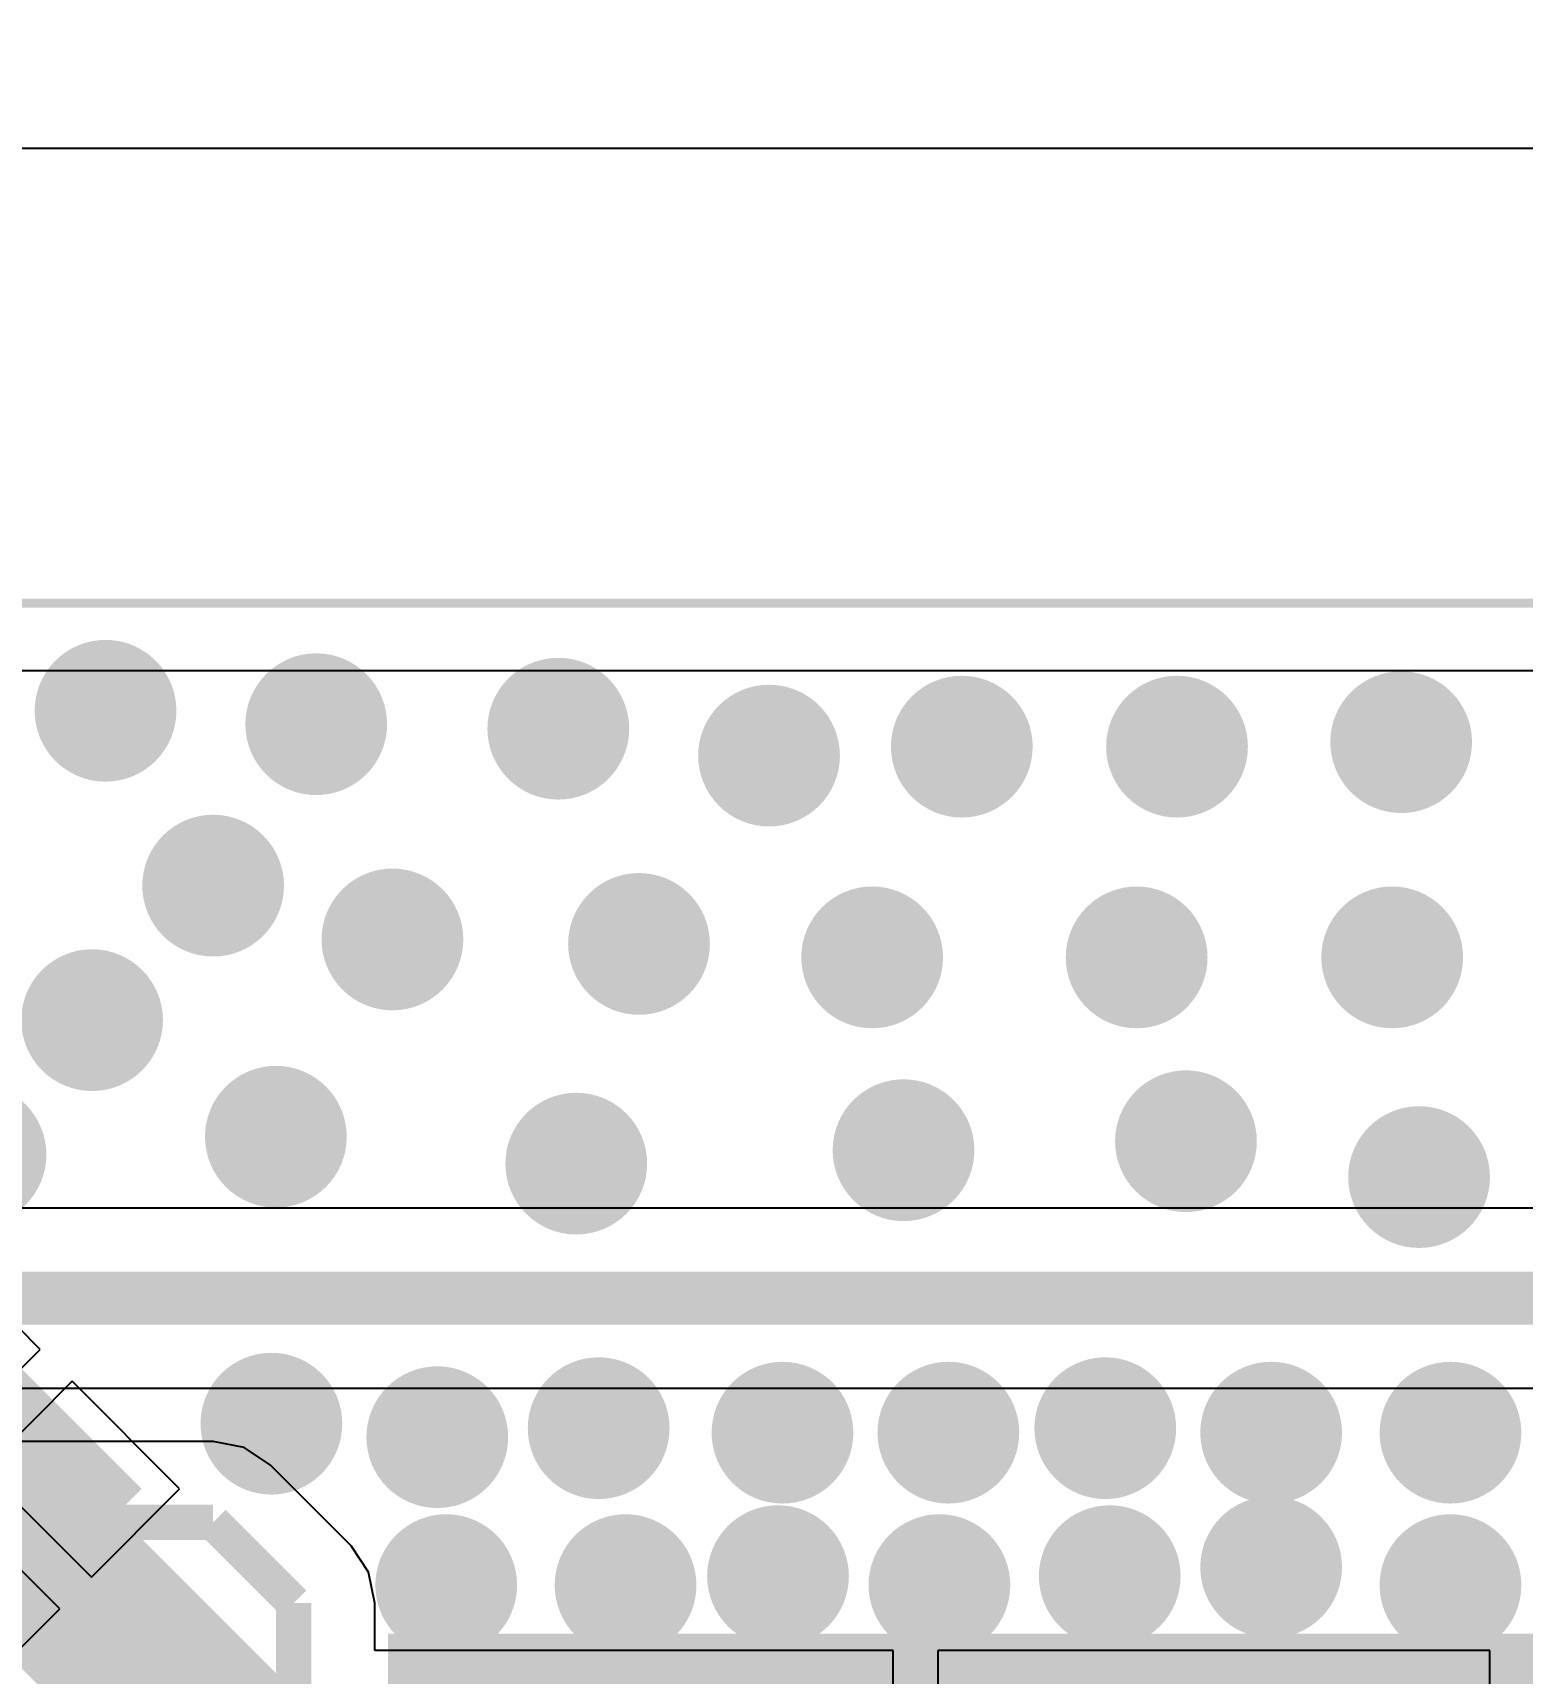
# Model space of a CAD drawing. Extents: x 56.2 to 141.8, y 48 to 96.4.
# Drawn here: x 111.17 to 119.61, y 87.16 to 96.45 of the extents above; entities that cross this region are included whole.
import ezdxf

# ---------------------------------------------------------------- set-up
doc = ezdxf.new("R2010")
doc.units = 0
doc.header["$MEASUREMENT"] = 0
doc.layers.get('0').update_dxf_attribs({"linetype": 'CONTINUOUS'})
doc.layers.get('Defpoints').update_dxf_attribs({"linetype": 'CONTINUOUS'})
for name, color, linetype in [('BOTTOMLAYER', 5, 'CONTINUOUS'), ('BOTTOMPASTE', 16, 'CONTINUOUS'), ('BOTTOMSOLDER', 6, 'CONTINUOUS'), ('KEEPOUTLAYER', 6, 'CONTINUOUS'), ('MULTILAYER', 9, 'CONTINUOUS'), ('TOPLAYER', 1, 'CONTINUOUS'), ('TOPSOLDER', 216, 'CONTINUOUS')]:
    doc.layers.add(name, color=color, linetype=linetype)
doc.dimstyles.get("Standard").update_dxf_attribs({"dimtxt": 1, "dimasz": 0.18, "dimexe": 0.18, "dimexo": 0.0625, "dimgap": 0.09, "dimtad": 0, "dimtih": 1, "dimtoh": 1, "dimzin": 0, "dimdsep": 46, "dimtxsty": 'Standard', "dimcen": 0.09, "dimclrd": 1, "dimclre": 1, "dimclrt": 3, "dimadec": 0, "dimazin": 0, "dimtfac": 1, "dimtofl": 0, "dimtmove": 0, "dimatfit": 3, "dimfxl": 1, "dimtolj": 1, "dimtzin": 0, "dimarcsym": 0})

# ---------------------------------------------------------------- blocks, each defined once
blk = doc.blocks.new('*D2')
at = {"color": 1, "linetype": 'Continuous', "lineweight": -2, "transparency": 16777216}
for p, q in [((68.072, 91.7237), (68.072, 95.9727)), ((133.3754, 91.7003), (133.3754, 95.9727)), ((68.252, 95.7927), (98.717, 95.7927)), ((133.1954, 95.7927), (102.7304, 95.7927))]:
    blk.add_line(p, q, dxfattribs=at)
at = {"color": 1, "linetype": 'Continuous', "transparency": 16777216}
for points in [[(68.252, 95.8227), (68.252, 95.7627), (68.072, 95.7927)], [(133.1954, 95.8227), (133.1954, 95.7627), (133.3754, 95.7927)]]:
    blk.add_solid(points, dxfattribs=at)
at = {"layer": 'Defpoints', "color": 0, "linetype": 'Continuous', "transparency": 16777216}
for p in [(133.3754, 95.7927), (68.072, 91.6612), (133.3754, 91.6378)]:
    blk.add_point(p, dxfattribs=at)
at = {"color": 3, "linetype": 'Continuous', "transparency": 16777216, "insert": (100.7237, 95.7927), "char_height": 1, "attachment_point": 5}
blk.add_mtext('\\A1;65.30', dxfattribs=at)

msp = doc.modelspace()

# ---------------------------------------------------------------- linework, layer by layer
at = {"layer": 'BOTTOMLAYER'}
for p, q in [((94.967135, 92.835656), (128.751282, 92.835656)), ((111.212854, 88.989657), (110.603327, 89.599183)), ((110.712928, 88.489732), (111.212854, 88.989657)), ((111.392457, 88.810054), (110.892532, 88.310128)), ((112.001983, 88.200527), (111.392457, 88.810054)), ((110.892532, 88.310128), (111.502058, 87.700602)), ((111.322455, 87.520998), (110.623126, 88.220326)), ((111.502058, 87.700602), (112.001983, 88.200527)), ((110.874716, 87.07326), (111.322455, 87.520998))]:
    msp.add_line(p, q, dxfattribs=at)
at = {"layer": 'BOTTOMLAYER', "const_width": 0.299999}
for points in [[(111.4322, 92.6084, 1), (111.7322, 92.6084, 1)], [(112.626, 92.5322, 1), (112.926, 92.5322, 1)], [(113.9976, 92.5068, 1), (114.2976, 92.5068, 1)], [(115.1914, 92.3544, 1), (115.4914, 92.3544, 1)], [(116.2836, 92.4052, 1), (116.5836, 92.4052, 1)], [(117.5028, 92.4052, 1), (117.8028, 92.4052, 1)], [(118.7728, 92.4306, 1), (119.0728, 92.4306, 1)], [(112.0418, 91.6178, 1), (112.3418, 91.6178, 1)], [(113.0578, 91.313, 1), (113.3578, 91.313, 1)], [(114.4548, 91.2876, 1), (114.7548, 91.2876, 1)], [(115.7756, 91.2114, 1), (116.0756, 91.2114, 1)], [(117.2742, 91.2114, 1), (117.5742, 91.2114, 1)], [(118.722, 91.2114, 1), (119.022, 91.2114, 1)], [(111.356, 90.8558, 1), (111.656, 90.8558, 1)], [(112.3974, 90.1954, 1), (112.6974, 90.1954, 1)], [(115.9534, 90.1192, 1), (116.2534, 90.1192, 1)], [(117.5536, 90.17, 1), (117.8536, 90.17, 1)], [(114.0992, 90.043, 1), (114.3992, 90.043, 1)], [(118.8744, 89.9668, 1), (119.1744, 89.9668, 1)], [(112.372, 88.5698, 1), (112.672, 88.5698, 1)], [(114.2262, 88.5444, 1), (114.5262, 88.5444, 1)], [(117.0964, 88.5444, 1), (117.3964, 88.5444, 1)], [(113.3118, 88.4936, 1), (113.6118, 88.4936, 1)], [(115.2676, 88.519, 1), (115.5676, 88.519, 1)], [(116.2074, 88.519, 1), (116.5074, 88.519, 1)], [(118.0362, 88.519, 1), (118.3362, 88.519, 1)], [(119.0522, 88.519, 1), (119.3522, 88.519, 1)], [(115.2422, 87.7062, 1), (115.5422, 87.7062, 1)], [(117.1218, 87.7062, 1), (117.4218, 87.7062, 1)], [(118.0362, 87.757, 1), (118.3362, 87.757, 1)], [(113.3626, 87.6554, 1), (113.6626, 87.6554, 1)], [(114.3786, 87.6554, 1), (114.6786, 87.6554, 1)], [(116.1566, 87.6554, 1), (116.4566, 87.6554, 1)], [(119.0522, 87.6554, 1), (119.3522, 87.6554, 1)]]:
    msp.add_lwpolyline(points, format="xyb", close=True, dxfattribs=at)
at = {"layer": 'BOTTOMLAYER', "const_width": 1.000001}
msp.add_lwpolyline([(109.138128, 89.859528), (112.739256, 86.2584)], dxfattribs=at)
at = {"layer": 'BOTTOMLAYER'}
msp.add_solid([(110.822529, 87.380285), (111.642771, 88.200527), (109.783085, 88.419729), (110.603327, 89.239971)], dxfattribs=at)
at = {"layer": 'BOTTOMPASTE'}
msp.add_solid([(110.822529, 87.380285), (111.642771, 88.200527), (109.783085, 88.419729), (110.603327, 89.239971)], dxfattribs=at)
at = {"layer": 'BOTTOMSOLDER', "const_width": 0.401599}
for points in [[(111.3814, 92.6084, 1), (111.783, 92.6084, 1)], [(112.5752, 92.5322, 1), (112.9768, 92.5322, 1)], [(113.9468, 92.5068, 1), (114.3484, 92.5068, 1)], [(118.722, 92.4306, 1), (119.1236, 92.4306, 1)], [(115.1406, 92.3544, 1), (115.5422, 92.3544, 1)], [(116.2328, 92.4052, 1), (116.6344, 92.4052, 1)], [(117.452, 92.4052, 1), (117.8536, 92.4052, 1)], [(111.991, 91.6178, 1), (112.3926, 91.6178, 1)], [(113.007, 91.313, 1), (113.4086, 91.313, 1)], [(114.404, 91.2876, 1), (114.8056, 91.2876, 1)], [(115.7248, 91.2114, 1), (116.1264, 91.2114, 1)], [(117.2234, 91.2114, 1), (117.625, 91.2114, 1)], [(118.6712, 91.2114, 1), (119.0728, 91.2114, 1)], [(111.3052, 90.8558, 1), (111.7068, 90.8558, 1)], [(112.3466, 90.1954, 1), (112.7482, 90.1954, 1)], [(115.9026, 90.1192, 1), (116.3042, 90.1192, 1)], [(117.5028, 90.17, 1), (117.9044, 90.17, 1)], [(110.6448, 90.0938, 1), (111.0464, 90.0938, 1)], [(114.0484, 90.043, 1), (114.45, 90.043, 1)], [(118.8236, 89.9668, 1), (119.2252, 89.9668, 1)], [(112.3212, 88.5698, 1), (112.7228, 88.5698, 1)], [(114.1754, 88.5444, 1), (114.577, 88.5444, 1)], [(117.0456, 88.5444, 1), (117.4472, 88.5444, 1)], [(113.261, 88.4936, 1), (113.6626, 88.4936, 1)], [(115.2168, 88.519, 1), (115.6184, 88.519, 1)], [(116.1566, 88.519, 1), (116.5582, 88.519, 1)], [(117.9854, 88.519, 1), (118.387, 88.519, 1)], [(119.0014, 88.519, 1), (119.403, 88.519, 1)], [(115.1914, 87.7062, 1), (115.593, 87.7062, 1)], [(117.071, 87.7062, 1), (117.4726, 87.7062, 1)], [(117.9854, 87.757, 1), (118.387, 87.757, 1)], [(113.3118, 87.6554, 1), (113.7134, 87.6554, 1)], [(114.3278, 87.6554, 1), (114.7294, 87.6554, 1)], [(116.1058, 87.6554, 1), (116.5074, 87.6554, 1)], [(119.0014, 87.6554, 1), (119.403, 87.6554, 1)]]:
    msp.add_lwpolyline(points, format="xyb", close=True, dxfattribs=at)
at = {"layer": 'BOTTOMSOLDER'}
msp.add_solid([(110.822529, 87.2366), (111.786457, 88.200527), (109.6394, 88.419729), (110.603327, 89.383657)], dxfattribs=at)
at = {"layer": 'KEEPOUTLAYER', "const_width": 0.05}
msp.add_lwpolyline([(69.9516, 93.218), (131.318, 93.218)], dxfattribs=at)
at = {"layer": 'MULTILAYER', "const_width": 0.299999}
for points in [[(111.4322, 92.6084, 1), (111.7322, 92.6084, 1)], [(112.626, 92.5322, 1), (112.926, 92.5322, 1)], [(113.9976, 92.5068, 1), (114.2976, 92.5068, 1)], [(115.1914, 92.3544, 1), (115.4914, 92.3544, 1)], [(116.2836, 92.4052, 1), (116.5836, 92.4052, 1)], [(117.5028, 92.4052, 1), (117.8028, 92.4052, 1)], [(118.7728, 92.4306, 1), (119.0728, 92.4306, 1)], [(112.0418, 91.6178, 1), (112.3418, 91.6178, 1)], [(113.0578, 91.313, 1), (113.3578, 91.313, 1)], [(114.4548, 91.2876, 1), (114.7548, 91.2876, 1)], [(115.7756, 91.2114, 1), (116.0756, 91.2114, 1)], [(117.2742, 91.2114, 1), (117.5742, 91.2114, 1)], [(118.722, 91.2114, 1), (119.022, 91.2114, 1)], [(111.356, 90.8558, 1), (111.656, 90.8558, 1)], [(112.3974, 90.1954, 1), (112.6974, 90.1954, 1)], [(115.9534, 90.1192, 1), (116.2534, 90.1192, 1)], [(117.5536, 90.17, 1), (117.8536, 90.17, 1)], [(114.0992, 90.043, 1), (114.3992, 90.043, 1)], [(118.8744, 89.9668, 1), (119.1744, 89.9668, 1)], [(112.372, 88.5698, 1), (112.672, 88.5698, 1)], [(114.2262, 88.5444, 1), (114.5262, 88.5444, 1)], [(117.0964, 88.5444, 1), (117.3964, 88.5444, 1)], [(113.3118, 88.4936, 1), (113.6118, 88.4936, 1)], [(115.2676, 88.519, 1), (115.5676, 88.519, 1)], [(116.2074, 88.519, 1), (116.5074, 88.519, 1)], [(118.0362, 88.519, 1), (118.3362, 88.519, 1)], [(119.0522, 88.519, 1), (119.3522, 88.519, 1)], [(115.2422, 87.7062, 1), (115.5422, 87.7062, 1)], [(117.1218, 87.7062, 1), (117.4218, 87.7062, 1)], [(118.0362, 87.757, 1), (118.3362, 87.757, 1)], [(113.3626, 87.6554, 1), (113.6626, 87.6554, 1)], [(114.3786, 87.6554, 1), (114.6786, 87.6554, 1)], [(116.1566, 87.6554, 1), (116.4566, 87.6554, 1)], [(119.0522, 87.6554, 1), (119.3522, 87.6554, 1)]]:
    msp.add_lwpolyline(points, format="xyb", close=True, dxfattribs=at)
at = {"layer": 'TOPLAYER'}
for p, q in [((110.0074, 92.835656), (128.751282, 92.835656)), ((120.551443, 89.790796), (109.901215, 89.790796)), ((109.901215, 88.771204), (120.551443, 88.771204)), ((112.1918, 88.469815), (109.946148, 88.469815)), ((112.367383, 88.43489), (112.1918, 88.469815)), ((112.516232, 88.335432), (112.367383, 88.43489)), ((112.973432, 87.878232), (112.516232, 88.335432)), ((113.07289, 87.72938), (112.973432, 87.878232)), ((113.107815, 87.5538), (113.07289, 87.72938)), ((113.107815, 87.284992), (113.107815, 87.5538)), ((116.044218, 87.284992), (113.107815, 87.284992)), ((116.044218, 84.031074), (116.044218, 87.284992)), ((119.425187, 87.284992), (116.298218, 87.284992)), ((116.298218, 87.284992), (116.298218, 84.158074)), ((119.425187, 84.158074), (119.425187, 87.284992))]:
    msp.add_line(p, q, dxfattribs=at)
at = {"layer": 'TOPLAYER', "const_width": 0.299999}
for points in [[(111.4322, 92.6084, 1), (111.7322, 92.6084, 1)], [(112.626, 92.5322, 1), (112.926, 92.5322, 1)], [(113.9976, 92.5068, 1), (114.2976, 92.5068, 1)], [(115.1914, 92.3544, 1), (115.4914, 92.3544, 1)], [(116.2836, 92.4052, 1), (116.5836, 92.4052, 1)], [(117.5028, 92.4052, 1), (117.8028, 92.4052, 1)], [(118.7728, 92.4306, 1), (119.0728, 92.4306, 1)], [(112.0418, 91.6178, 1), (112.3418, 91.6178, 1)], [(113.0578, 91.313, 1), (113.3578, 91.313, 1)], [(114.4548, 91.2876, 1), (114.7548, 91.2876, 1)], [(115.7756, 91.2114, 1), (116.0756, 91.2114, 1)], [(117.2742, 91.2114, 1), (117.5742, 91.2114, 1)], [(118.722, 91.2114, 1), (119.022, 91.2114, 1)], [(111.356, 90.8558, 1), (111.656, 90.8558, 1)], [(112.3974, 90.1954, 1), (112.6974, 90.1954, 1)], [(115.9534, 90.1192, 1), (116.2534, 90.1192, 1)], [(117.5536, 90.17, 1), (117.8536, 90.17, 1)], [(114.0992, 90.043, 1), (114.3992, 90.043, 1)], [(118.8744, 89.9668, 1), (119.1744, 89.9668, 1)], [(112.372, 88.5698, 1), (112.672, 88.5698, 1)], [(114.2262, 88.5444, 1), (114.5262, 88.5444, 1)], [(117.0964, 88.5444, 1), (117.3964, 88.5444, 1)], [(113.3118, 88.4936, 1), (113.6118, 88.4936, 1)], [(115.2676, 88.519, 1), (115.5676, 88.519, 1)], [(116.2074, 88.519, 1), (116.5074, 88.519, 1)], [(118.0362, 88.519, 1), (118.3362, 88.519, 1)], [(119.0522, 88.519, 1), (119.3522, 88.519, 1)], [(115.2422, 87.7062, 1), (115.5422, 87.7062, 1)], [(117.1218, 87.7062, 1), (117.4218, 87.7062, 1)], [(118.0362, 87.757, 1), (118.3362, 87.757, 1)], [(113.3626, 87.6554, 1), (113.6626, 87.6554, 1)], [(114.3786, 87.6554, 1), (114.6786, 87.6554, 1)], [(116.1566, 87.6554, 1), (116.4566, 87.6554, 1)], [(119.0522, 87.6554, 1), (119.3522, 87.6554, 1)]]:
    msp.add_lwpolyline(points, format="xyb", close=True, dxfattribs=at)
at = {"layer": 'TOPLAYER'}
for points, const_width in [([(108.551218, 89.281), (120.9548, 89.281)], 0.299999), ([(108.551218, 88.011), (112.1918, 88.011)], 0.2), ([(112.1918, 88.011), (112.649, 87.5538)], 0.2), ([(112.649, 78.7908), (112.649, 87.5538)], 0.2)]:
    msp.add_lwpolyline(points, dxfattribs=dict(at, const_width=const_width))
for points in [[(113.1824, 86.385397), (119.126, 86.385397), (113.1824, 87.380991), (119.126, 87.380991)], [(118.3132, 80.1624), (119.8626, 80.1624), (118.3132, 87.380989), (119.8626, 87.380989)]]:
    msp.add_solid(points, dxfattribs=at)
at = {"layer": 'TOPSOLDER', "const_width": 0.401599}
for points in [[(111.3814, 92.6084, 1), (111.783, 92.6084, 1)], [(112.5752, 92.5322, 1), (112.9768, 92.5322, 1)], [(113.9468, 92.5068, 1), (114.3484, 92.5068, 1)], [(118.722, 92.4306, 1), (119.1236, 92.4306, 1)], [(115.1406, 92.3544, 1), (115.5422, 92.3544, 1)], [(116.2328, 92.4052, 1), (116.6344, 92.4052, 1)], [(117.452, 92.4052, 1), (117.8536, 92.4052, 1)], [(111.991, 91.6178, 1), (112.3926, 91.6178, 1)], [(113.007, 91.313, 1), (113.4086, 91.313, 1)], [(114.404, 91.2876, 1), (114.8056, 91.2876, 1)], [(115.7248, 91.2114, 1), (116.1264, 91.2114, 1)], [(117.2234, 91.2114, 1), (117.625, 91.2114, 1)], [(118.6712, 91.2114, 1), (119.0728, 91.2114, 1)], [(111.3052, 90.8558, 1), (111.7068, 90.8558, 1)], [(112.3466, 90.1954, 1), (112.7482, 90.1954, 1)], [(115.9026, 90.1192, 1), (116.3042, 90.1192, 1)], [(117.5028, 90.17, 1), (117.9044, 90.17, 1)], [(110.6448, 90.0938, 1), (111.0464, 90.0938, 1)], [(114.0484, 90.043, 1), (114.45, 90.043, 1)], [(118.8236, 89.9668, 1), (119.2252, 89.9668, 1)], [(112.3212, 88.5698, 1), (112.7228, 88.5698, 1)], [(114.1754, 88.5444, 1), (114.577, 88.5444, 1)], [(117.0456, 88.5444, 1), (117.4472, 88.5444, 1)], [(113.261, 88.4936, 1), (113.6626, 88.4936, 1)], [(115.2168, 88.519, 1), (115.6184, 88.519, 1)], [(116.1566, 88.519, 1), (116.5582, 88.519, 1)], [(117.9854, 88.519, 1), (118.387, 88.519, 1)], [(119.0014, 88.519, 1), (119.403, 88.519, 1)], [(115.1914, 87.7062, 1), (115.593, 87.7062, 1)], [(117.071, 87.7062, 1), (117.4726, 87.7062, 1)], [(117.9854, 87.757, 1), (118.387, 87.757, 1)], [(113.3118, 87.6554, 1), (113.7134, 87.6554, 1)], [(114.3278, 87.6554, 1), (114.7294, 87.6554, 1)], [(116.1058, 87.6554, 1), (116.5074, 87.6554, 1)], [(119.0014, 87.6554, 1), (119.403, 87.6554, 1)]]:
    msp.add_lwpolyline(points, format="xyb", close=True, dxfattribs=at)

# ---------------------------------------------------------------- dimensions: what is measured, and where the dimension line sits
at = {"linetype": 'Continuous'}
dim = msp.add_linear_dim(base=(133.3754, 95.792675), p1=(68.072, 91.661206), p2=(133.3754, 91.637785), dimstyle='Standard', dxfattribs=at)
dim.commit()
dim.dimension.update_dxf_attribs({"geometry": '*D2', "text_midpoint": (100.7237, 95.792675)})

doc.saveas('drawing.dxf')
